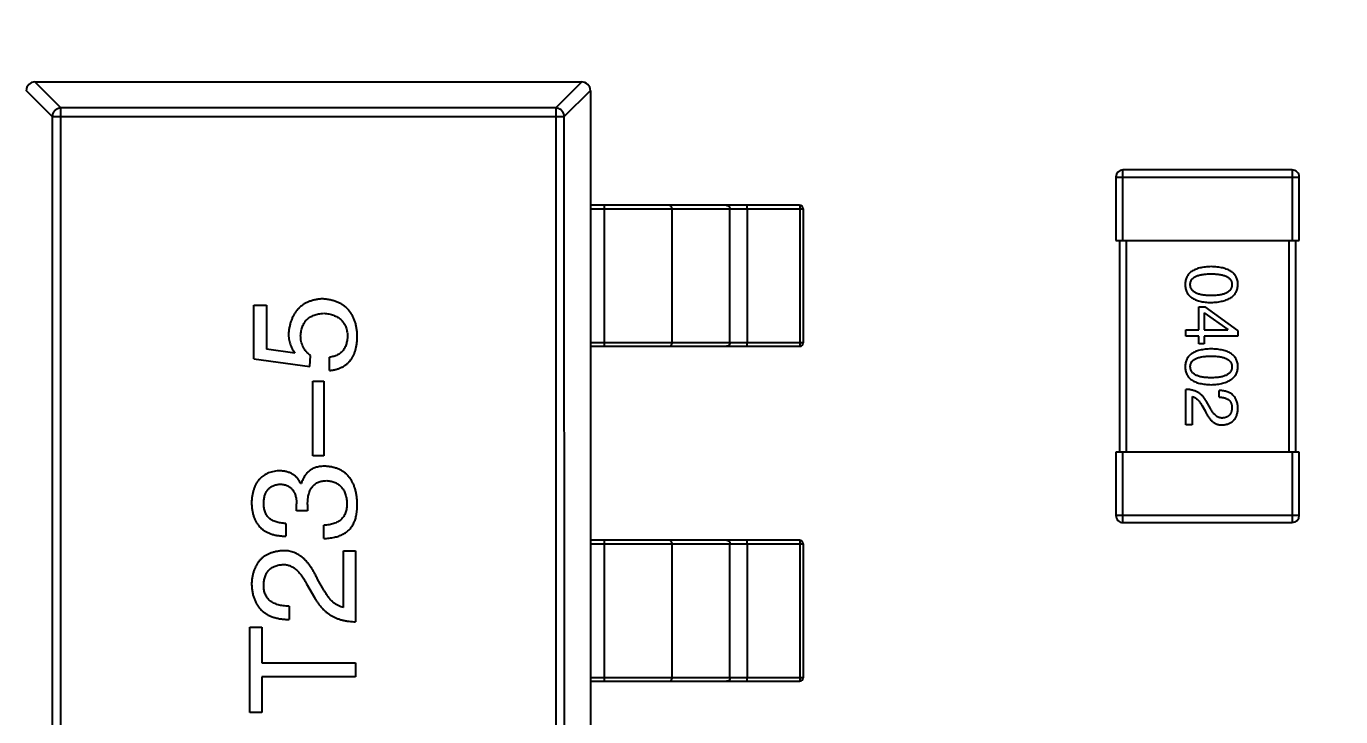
# Model space of a CAD drawing. Header units: millimetres. Extents: x 0 to 297, y 0 to 210.
# Drawn here: x 231.01 to 234.738, y 108.171 to 110.129 of the extents above; entities that cross this region are included whole.
import ezdxf

# ---------------------------------------------------------------- set-up
doc = ezdxf.new("R2010")
doc.units = ezdxf.units.MM
doc.header["$PDMODE"] = 3
doc.header["$PDSIZE"] = 8
doc.linetypes.add('solid', pattern=[0])
doc.layers.get('0').update_dxf_attribs({"linetype": 'CONTINUOUS'})
doc.layers.get('Defpoints').update_dxf_attribs({"linetype": 'CONTINUOUS'})
doc.layers.add('100', color=1, linetype='solid')
doc.styles.get("Standard").update_dxf_attribs({"font": 'txt', "width": 0.8})
doc.dimstyles.new('X0_5', dxfattribs={"dimscale": 0.5, "dimtxt": 2, "dimasz": 2, "dimexe": 1, "dimexo": 1, "dimgap": 0.5, "dimtad": 1, "dimtoh": 1, "dimzin": 0, "dimdsep": 46, "dimtxsty": 'STANDARD', "dimcen": 0, "dimclrd": 256, "dimclrt": 256, "dimadec": 0, "dimazin": 0, "dimtp": 0.1, "dimtm": 0.1, "dimtfac": 1, "dimtofl": 0, "dimtmove": 0, "dimatfit": 3, "dimfxl": 1, "dimtolj": 1, "dimtzin": 0, "dimarcsym": 0})

# ---------------------------------------------------------------- blocks, each defined once
blk = doc.blocks.new('*D11')
at = {"layer": '100', "color": 0, "lineweight": -2}
for p, q in [((231.8555, 141.871), (241.8371, 141.871)), ((231.8637, 81.871), (241.8371, 81.871))]:
    blk.add_line(p, q, dxfattribs=at)
at = {"layer": '100', "lineweight": -2}
blk.add_line((241.3371, 140.371), (241.3371, 83.371), dxfattribs=at)
at = {"layer": '100'}
for points in [[(241.5871, 140.371), (241.0871, 140.371), (241.3371, 141.871)], [(241.0871, 83.371), (241.5871, 83.371), (241.3371, 81.871)]]:
    blk.add_solid(points, dxfattribs=at)
at = {"layer": 'Defpoints', "color": 0}
for p in [(231.3555, 141.871), (231.3637, 81.871), (241.3371, 81.871)]:
    blk.add_point(p, dxfattribs=at)
at = {"layer": '100', "insert": (240.3371, 111.871), "char_height": 1.5, "attachment_point": 5, "rotation": 90}
blk.add_mtext('\\A1;60.00', dxfattribs=at)

msp = doc.modelspace()

# ---------------------------------------------------------------- linework, layer by layer
at = {"color": 7, "linetype": 'Continuous'}
for p, q in [((231.1084, 109.8971), (231.0346, 109.9709)), ((231.0351, 109.9709), (232.5851, 109.9711)), ((232.5855, 109.9711), (232.5117, 109.8972)), ((231.0101, 109.9463), (231.0839, 109.8725)), ((232.5362, 109.8727), (232.6101, 109.9465)), ((232.6101, 109.9461), (232.6104, 106.9961)), ((232.5117, 109.8972), (231.1084, 109.8971)), ((231.1088, 107.0447), (231.1084, 109.8971)), ((232.5117, 109.8972), (232.5121, 107.0449)), ((231.0839, 109.8725), (232.5362, 109.8727)), ((231.0839, 109.8725), (231.0842, 107.0692)), ((232.5366, 107.0694), (232.5362, 109.8727)), ((234.1002, 109.7012), (234.6202, 109.7013)), ((234.1002, 109.7012), (234.1003, 109.5212)), ((234.6002, 109.7213), (234.1202, 109.7212)), ((234.1203, 109.5212), (234.1202, 109.7212)), ((234.6002, 109.7213), (234.6003, 109.5213)), ((234.6203, 109.5213), (234.6202, 109.7013)), ((233.2035, 109.6212), (232.6101, 109.6211)), ((232.6101, 109.6111), (233.2135, 109.6112)), ((232.6491, 109.6211), (232.6491, 109.2211)), ((232.8418, 109.2311), (232.8417, 109.6111)), ((233.0058, 109.2311), (233.0058, 109.6111)), ((233.0546, 109.6111), (233.0546, 109.2311)), ((233.204, 109.6112), (233.2041, 109.2312)), ((233.2135, 109.6112), (233.2136, 109.2312)), ((234.1003, 109.5212), (234.6203, 109.5213)), ((234.1103, 109.5212), (234.1103, 108.9212)), ((234.1303, 108.9212), (234.1303, 109.5212)), ((234.5903, 109.5213), (234.5903, 108.9213)), ((234.6103, 108.9213), (234.6103, 109.5213)), ((231.6557, 109.3377), (231.6918, 109.3377)), ((231.6557, 109.1852), (231.6557, 109.3377)), ((231.6918, 109.3377), (231.6918, 109.2131)), ((234.3351, 109.3329), (234.3531, 109.3329)), ((234.3351, 109.2682), (234.3351, 109.3329)), ((234.4466, 109.2657), (234.3531, 109.3329)), ((234.3507, 109.3157), (234.4179, 109.269)), ((234.3507, 109.3157), (234.3507, 109.2682)), ((234.299, 109.2682), (234.3351, 109.2682)), ((234.299, 109.2501), (234.299, 109.2682)), ((234.3507, 109.2682), (234.4179, 109.2682)), ((234.4179, 109.2682), (234.4179, 109.269)), ((234.4466, 109.2657), (234.4466, 109.2502)), ((233.2136, 109.2312), (232.6101, 109.2311)), ((232.6101, 109.2211), (233.2036, 109.2212)), ((234.3351, 109.2501), (234.299, 109.2501)), ((234.3351, 109.228), (234.3351, 109.2501)), ((234.3507, 109.228), (234.3351, 109.228)), ((234.4466, 109.2502), (234.3507, 109.2501)), ((234.3507, 109.2501), (234.3507, 109.228)), ((231.6557, 109.1852), (231.8148, 109.1639)), ((231.7721, 109.2016), (231.6918, 109.2131)), ((231.8148, 109.1639), (231.8164, 109.1951)), ((231.8705, 109.1525), (231.8705, 109.1902)), ((231.823, 109.1224), (231.8541, 109.1224)), ((231.823, 108.9109), (231.823, 109.1224)), ((231.8541, 109.1224), (231.8541, 108.9109)), ((234.2991, 108.9981), (234.299, 109.099)), ((234.3163, 109.0785), (234.3163, 108.9981)), ((234.3933, 109.0768), (234.3933, 109.0957)), ((234.3441, 109.0539), (234.3531, 109.0383)), ((234.3687, 109.0449), (234.3572, 109.0645)), ((234.3163, 108.9981), (234.2991, 108.9981)), ((234.6203, 108.9213), (234.1003, 108.9212)), ((234.1003, 108.9212), (234.1004, 108.7412)), ((234.1204, 108.7212), (234.1203, 108.9212)), ((234.6003, 108.9213), (234.6004, 108.7213)), ((234.6204, 108.7413), (234.6203, 108.9213)), ((231.8541, 108.9109), (231.823, 108.9109)), ((231.7886, 108.8319), (231.7902, 108.8319)), ((231.7771, 108.7548), (231.7771, 108.7745)), ((231.8083, 108.7729), (231.8083, 108.7548)), ((231.8083, 108.7548), (231.7771, 108.7548)), ((234.6204, 108.7413), (234.1004, 108.7412)), ((231.746, 108.7188), (231.746, 108.6827)), ((231.8542, 108.6761), (231.8542, 108.7139)), ((234.1204, 108.7212), (234.6004, 108.7213)), ((233.2036, 108.6712), (232.6102, 108.6711)), ((232.6102, 108.6611), (233.2136, 108.6612)), ((232.6492, 108.6711), (232.6492, 108.2711)), ((232.8419, 108.2811), (232.8418, 108.6611)), ((233.0059, 108.2811), (233.0059, 108.6611)), ((233.0547, 108.6611), (233.0547, 108.2811)), ((233.2042, 108.6612), (233.2042, 108.2812)), ((233.2136, 108.6612), (233.2137, 108.2812)), ((231.9099, 108.6414), (231.9443, 108.6414)), ((231.9099, 108.4807), (231.9099, 108.6414)), ((231.9443, 108.6414), (231.9444, 108.4397)), ((231.805, 108.5479), (231.828, 108.5086)), ((231.8542, 108.5299), (231.8361, 108.561)), ((231.7558, 108.484), (231.7558, 108.4463)), ((231.6444, 108.4248), (231.6788, 108.4248)), ((231.6444, 108.1822), (231.6444, 108.4248)), ((231.6788, 108.4248), (231.6788, 108.3232)), ((231.6788, 108.3232), (231.9444, 108.3232)), ((231.9444, 108.3232), (231.9444, 108.2839)), ((231.9444, 108.2839), (231.6788, 108.2838)), ((231.6788, 108.2838), (231.6788, 108.1822)), ((233.2137, 108.2812), (232.6103, 108.2811)), ((232.6103, 108.2711), (233.2037, 108.2712)), ((231.6788, 108.1822), (231.6444, 108.1822))]:
    msp.add_line(p, q, dxfattribs=at)
for centre, radius, start, end in [((231.0351, 109.9459), 0.025, 90.0074, 180.0074), ((232.5851, 109.9461), 0.025, 0.0074, 90.0074), ((234.1202, 109.7012), 0.02, 90.0074, 180.0074), ((234.6002, 109.7013), 0.02, 0.0074, 90.0074), ((233.2035, 109.6112), 0.01, 0.0074, 90.0074), ((233.2036, 109.2312), 0.01, 270.0074, 0.0074), ((234.1204, 108.7412), 0.02, 180.0074, 270.0074), ((234.6004, 108.7413), 0.02, 270.0074, 0.0074), ((233.2036, 108.6612), 0.01, 0.0074, 90.0074), ((233.2037, 108.2812), 0.01, 270.0074, 0.0074)]:
    msp.add_arc(centre, radius, start, end, dxfattribs=at)
for points, knots in [([(231.1084, 109.8971), (231.1053, 109.897), (231.099, 109.8955), (231.091, 109.89), (231.0855, 109.882), (231.084, 109.8757), (231.0839, 109.8725)], [0, 0, 0, 0, 0.248875, 0.5, 0.751125, 1, 1, 1, 1]), ([(232.5362, 109.8727), (232.5361, 109.8759), (232.5347, 109.8822), (232.5292, 109.8902), (232.5212, 109.8957), (232.5148, 109.8971), (232.5117, 109.8972)], [0, 0, 0, 0, 0.248875, 0.5, 0.751125, 1, 1, 1, 1]), ([(232.8417, 109.6111), (232.8417, 109.6124), (232.8412, 109.615), (232.8392, 109.6183), (232.836, 109.6206), (232.8335, 109.6211), (232.8323, 109.6211)], [0, 0, 0, 0, 0.257168, 0.51015, 0.757191, 1, 1, 1, 1]), ([(232.9964, 109.6211), (232.9976, 109.6211), (233.0001, 109.6206), (233.0032, 109.6184), (233.0053, 109.615), (233.0058, 109.6124), (233.0058, 109.6111)], [0, 0, 0, 0, 0.242809, 0.48985, 0.742832, 1, 1, 1, 1]), ([(233.0546, 109.6111), (233.0546, 109.6118), (233.0546, 109.6131), (233.0545, 109.6149), (233.0545, 109.6166), (233.0544, 109.6181), (233.0544, 109.6192), (233.0543, 109.6199), (233.0543, 109.6204), (233.0542, 109.6207), (233.0542, 109.6209), (233.0541, 109.6211), (233.0541, 109.6211), (233.054, 109.6211)], [0, 0, 0, 0, 0.193982, 0.380895, 0.552978, 0.703873, 0.827913, 0.878295, 0.920312, 0.953571, 0.977793, 0.992993, 1, 1, 1, 1]), ([(233.2035, 109.6212), (233.2035, 109.6212), (233.2036, 109.6211), (233.2036, 109.6209), (233.2037, 109.6207), (233.2037, 109.6204), (233.2038, 109.6199), (233.2038, 109.6192), (233.2039, 109.6181), (233.204, 109.6166), (233.204, 109.6149), (233.204, 109.6131), (233.204, 109.6118), (233.204, 109.6112)], [0, 0, 0, 0, 0.007007, 0.022207, 0.046429, 0.079688, 0.121705, 0.172087, 0.296127, 0.447022, 0.619105, 0.806018, 1, 1, 1, 1]), ([(234.3703, 109.4471), (234.3674, 109.4469), (234.3616, 109.4468), (234.3534, 109.446), (234.3456, 109.4449), (234.3385, 109.4434), (234.3319, 109.4415), (234.3258, 109.4393), (234.3203, 109.4367), (234.3154, 109.4336), (234.311, 109.4303), (234.3072, 109.4265), (234.304, 109.4224), (234.3013, 109.4179), (234.2993, 109.413), (234.2977, 109.4077), (234.2968, 109.4021), (234.2966, 109.3982), (234.2965, 109.3962)], [0, 0, 0, 0, 0.087693, 0.170223, 0.247496, 0.319826, 0.387768, 0.451403, 0.511459, 0.568358, 0.622671, 0.675251, 0.726739, 0.778422, 0.830759, 0.884394, 0.940865, 1, 1, 1, 1]), ([(234.4465, 109.3962), (234.4465, 109.3982), (234.4463, 109.4021), (234.4453, 109.4077), (234.4437, 109.413), (234.4416, 109.4179), (234.4388, 109.4224), (234.4355, 109.4266), (234.4316, 109.4303), (234.427, 109.4337), (234.422, 109.4367), (234.4163, 109.4393), (234.41, 109.4415), (234.4032, 109.4434), (234.3958, 109.4449), (234.3878, 109.446), (234.3793, 109.4468), (234.3734, 109.4469), (234.3703, 109.4471)], [0, 0, 0, 0, 0.057911, 0.113262, 0.165956, 0.217443, 0.268511, 0.319665, 0.372, 0.426129, 0.483365, 0.543779, 0.607756, 0.676562, 0.749704, 0.827713, 0.911177, 1, 1, 1, 1]), ([(234.3113, 109.3962), (234.3113, 109.3975), (234.3114, 109.3998), (234.3121, 109.4033), (234.3133, 109.4066), (234.3149, 109.4095), (234.317, 109.4123), (234.3196, 109.4148), (234.3226, 109.4171), (234.3261, 109.4191), (234.33, 109.4209), (234.3344, 109.4224), (234.3393, 109.4236), (234.3446, 109.4248), (234.3504, 109.4256), (234.3566, 109.4261), (234.3633, 109.4265), (234.3679, 109.4265), (234.3703, 109.4266)], [0, 0, 0, 0, 0.049766, 0.097012, 0.143225, 0.188786, 0.235079, 0.282962, 0.333687, 0.387747, 0.445963, 0.508657, 0.576545, 0.649868, 0.72822, 0.812712, 0.903543, 1, 1, 1, 1]), ([(234.3703, 109.4266), (234.3727, 109.4265), (234.3773, 109.4265), (234.384, 109.4261), (234.3902, 109.4256), (234.396, 109.4248), (234.4013, 109.4236), (234.4062, 109.4224), (234.4106, 109.4209), (234.4145, 109.4191), (234.418, 109.4171), (234.421, 109.4148), (234.4236, 109.4123), (234.4257, 109.4096), (234.4274, 109.4066), (234.4285, 109.4033), (234.4292, 109.3999), (234.4293, 109.3975), (234.4293, 109.3962)], [0, 0, 0, 0, 0.096452, 0.187278, 0.271765, 0.350519, 0.423437, 0.491321, 0.554011, 0.612224, 0.666281, 0.717003, 0.764884, 0.811423, 0.856783, 0.902993, 0.950236, 1, 1, 1, 1]), ([(234.2965, 109.3962), (234.2966, 109.3942), (234.2968, 109.3904), (234.2977, 109.3847), (234.2993, 109.3795), (234.3013, 109.3746), (234.304, 109.3701), (234.3072, 109.3659), (234.311, 109.3622), (234.3154, 109.3588), (234.3203, 109.3558), (234.3258, 109.3532), (234.3319, 109.351), (234.3385, 109.3491), (234.3456, 109.3476), (234.3534, 109.3465), (234.3617, 109.3457), (234.3674, 109.3455), (234.3703, 109.3454)], [0, 0, 0, 0, 0.059134, 0.115603, 0.169236, 0.221572, 0.273254, 0.32474, 0.377319, 0.431815, 0.488555, 0.548609, 0.612242, 0.680182, 0.75251, 0.829782, 0.91231, 1, 1, 1, 1]), ([(234.3703, 109.3651), (234.368, 109.3651), (234.3634, 109.3651), (234.3568, 109.3655), (234.3506, 109.3661), (234.3449, 109.367), (234.3397, 109.368), (234.3348, 109.3694), (234.3304, 109.3709), (234.3265, 109.3728), (234.323, 109.3748), (234.32, 109.3772), (234.3174, 109.3797), (234.3152, 109.3825), (234.3135, 109.3856), (234.3123, 109.3889), (234.3115, 109.3925), (234.3114, 109.395), (234.3113, 109.3962)], [0, 0, 0, 0, 0.094834, 0.184067, 0.267029, 0.344713, 0.417334, 0.484367, 0.546941, 0.604717, 0.65953, 0.710539, 0.759381, 0.806382, 0.853027, 0.900623, 0.949121, 1, 1, 1, 1]), ([(234.3703, 109.3454), (234.3733, 109.3455), (234.3792, 109.3458), (234.3877, 109.3467), (234.3956, 109.3479), (234.4029, 109.3494), (234.4097, 109.3513), (234.4159, 109.3536), (234.4216, 109.3562), (234.4266, 109.3592), (234.4312, 109.3626), (234.4351, 109.3663), (234.4385, 109.3704), (234.4413, 109.3749), (234.4435, 109.3797), (234.4451, 109.3849), (234.4462, 109.3905), (234.4464, 109.3943), (234.4465, 109.3962)], [0, 0, 0, 0, 0.088475, 0.171606, 0.249595, 0.322626, 0.391327, 0.455765, 0.516374, 0.573675, 0.628522, 0.681161, 0.732559, 0.783563, 0.83504, 0.887639, 0.942585, 1, 1, 1, 1]), ([(234.4293, 109.3962), (234.4293, 109.395), (234.4292, 109.3925), (234.4285, 109.389), (234.4274, 109.3856), (234.4257, 109.3825), (234.4236, 109.3797), (234.4211, 109.3772), (234.418, 109.3749), (234.4145, 109.3727), (234.4106, 109.3709), (234.4062, 109.3694), (234.4013, 109.368), (234.396, 109.367), (234.3902, 109.3661), (234.384, 109.3655), (234.3773, 109.3652), (234.3727, 109.3651), (234.3703, 109.3651)], [0, 0, 0, 0, 0.050604, 0.098688, 0.145699, 0.191791, 0.238625, 0.286717, 0.337546, 0.391814, 0.449755, 0.512106, 0.579685, 0.652048, 0.730262, 0.814146, 0.904281, 1, 1, 1, 1]), ([(231.8492, 109.3557), (231.8456, 109.3554), (231.8387, 109.3548), (231.8288, 109.3529), (231.8194, 109.3504), (231.8107, 109.3473), (231.8025, 109.3434), (231.795, 109.339), (231.7881, 109.3338), (231.7818, 109.328), (231.7762, 109.3214), (231.7711, 109.3143), (231.7667, 109.3064), (231.7629, 109.2979), (231.7597, 109.2887), (231.7572, 109.2789), (231.7552, 109.2684), (231.7545, 109.2611), (231.7541, 109.2574)], [0, 0, 0, 0, 0.070056, 0.136784, 0.200181, 0.261459, 0.320361, 0.377607, 0.434201, 0.490556, 0.547297, 0.604711, 0.66384, 0.725285, 0.788826, 0.855809, 0.925831, 1, 1, 1, 1]), ([(231.9492, 109.2476), (231.949, 109.2517), (231.9487, 109.2597), (231.9474, 109.2713), (231.9454, 109.2822), (231.9425, 109.2923), (231.9389, 109.3017), (231.9345, 109.3104), (231.9293, 109.3183), (231.9235, 109.3256), (231.9168, 109.332), (231.9094, 109.3376), (231.9012, 109.3426), (231.8922, 109.3467), (231.8825, 109.3501), (231.8721, 109.3529), (231.8609, 109.3547), (231.8531, 109.3554), (231.8492, 109.3557)], [0, 0, 0, 0, 0.074337, 0.144658, 0.211298, 0.274399, 0.334717, 0.392948, 0.449757, 0.505394, 0.56075, 0.616858, 0.674126, 0.733366, 0.795021, 0.859694, 0.927941, 1, 1, 1, 1]), ([(231.7885, 109.2508), (231.7887, 109.2533), (231.7891, 109.2581), (231.7902, 109.265), (231.7917, 109.2715), (231.7938, 109.2775), (231.7962, 109.2831), (231.7992, 109.2883), (231.8026, 109.293), (231.8065, 109.2972), (231.8108, 109.301), (231.8156, 109.3044), (231.821, 109.3072), (231.8267, 109.3096), (231.8329, 109.3117), (231.8395, 109.3131), (231.8467, 109.3143), (231.8516, 109.3146), (231.8541, 109.3148)], [0, 0, 0, 0, 0.071832, 0.140066, 0.204455, 0.266341, 0.32589, 0.383089, 0.439379, 0.495454, 0.551183, 0.608094, 0.666555, 0.726952, 0.789772, 0.856464, 0.926451, 1, 1, 1, 1]), ([(231.8541, 109.3148), (231.8566, 109.3145), (231.8615, 109.3141), (231.8687, 109.3129), (231.8754, 109.3112), (231.8816, 109.3092), (231.8874, 109.3069), (231.8928, 109.3041), (231.8976, 109.3008), (231.9021, 109.2973), (231.9061, 109.2932), (231.9096, 109.2888), (231.9127, 109.284), (231.9153, 109.2788), (231.9175, 109.2732), (231.9193, 109.2672), (231.9206, 109.2608), (231.9211, 109.2564), (231.9213, 109.2541)], [0, 0, 0, 0, 0.076076, 0.147929, 0.216494, 0.28139, 0.343555, 0.403665, 0.461756, 0.518574, 0.57465, 0.630617, 0.687539, 0.745203, 0.805007, 0.867454, 0.932274, 1, 1, 1, 1]), ([(231.7541, 109.2574), (231.7542, 109.2548), (231.7543, 109.2497), (231.7552, 109.2422), (231.7565, 109.2349), (231.7585, 109.2278), (231.7611, 109.221), (231.7642, 109.2143), (231.7678, 109.2078), (231.7707, 109.2037), (231.7721, 109.2016)], [0, 0, 0, 0, 0.129488, 0.255609, 0.38009, 0.502685, 0.625504, 0.749031, 0.873124, 1, 1, 1, 1]), ([(231.9213, 109.2541), (231.9213, 109.2518), (231.9212, 109.2473), (231.9206, 109.2407), (231.9197, 109.2345), (231.9183, 109.2287), (231.9164, 109.2233), (231.9142, 109.2182), (231.9117, 109.2136), (231.9087, 109.2094), (231.9053, 109.2056), (231.9015, 109.2022), (231.8973, 109.1991), (231.8927, 109.1965), (231.8877, 109.1943), (231.8823, 109.1925), (231.8765, 109.1911), (231.8725, 109.1905), (231.8705, 109.1902)], [0, 0, 0, 0, 0.076648, 0.148913, 0.217705, 0.28283, 0.345406, 0.405074, 0.462929, 0.519315, 0.57498, 0.630645, 0.68742, 0.745021, 0.804689, 0.866635, 0.93176, 1, 1, 1, 1]), ([(231.8164, 109.1951), (231.8142, 109.1969), (231.8098, 109.2004), (231.8041, 109.2064), (231.7993, 109.2128), (231.7954, 109.2196), (231.7923, 109.2268), (231.7901, 109.2345), (231.7887, 109.2425), (231.7886, 109.248), (231.7885, 109.2508)], [0, 0, 0, 0, 0.132471, 0.259199, 0.382453, 0.502638, 0.622849, 0.744865, 0.870389, 1, 1, 1, 1]), ([(231.8705, 109.1525), (231.8736, 109.1529), (231.8797, 109.1536), (231.8885, 109.1556), (231.8967, 109.1581), (231.9043, 109.1614), (231.9113, 109.1651), (231.9177, 109.1696), (231.9236, 109.1746), (231.9288, 109.1803), (231.9335, 109.1865), (231.9375, 109.1935), (231.941, 109.201), (231.9438, 109.2091), (231.946, 109.2179), (231.9477, 109.2272), (231.9488, 109.2372), (231.9491, 109.244), (231.9492, 109.2476)], [0, 0, 0, 0, 0.068545, 0.133544, 0.19542, 0.255245, 0.312812, 0.36916, 0.424791, 0.480307, 0.536971, 0.594633, 0.654367, 0.716937, 0.782022, 0.850991, 0.92325, 1, 1, 1, 1]), ([(232.8324, 109.2211), (232.8336, 109.2211), (232.8361, 109.2216), (232.8392, 109.2239), (232.8413, 109.2272), (232.8418, 109.2298), (232.8418, 109.2311)], [0, 0, 0, 0, 0.242809, 0.48985, 0.742832, 1, 1, 1, 1]), ([(233.0058, 109.2311), (233.0058, 109.2298), (233.0053, 109.2272), (233.0033, 109.2239), (233.0001, 109.2217), (232.9976, 109.2211), (232.9964, 109.2211)], [0, 0, 0, 0, 0.257168, 0.51015, 0.757191, 1, 1, 1, 1]), ([(233.0541, 109.2211), (233.0541, 109.2211), (233.0542, 109.2212), (233.0542, 109.2214), (233.0543, 109.2216), (233.0543, 109.2219), (233.0544, 109.2223), (233.0544, 109.2231), (233.0545, 109.2242), (233.0545, 109.2257), (233.0546, 109.2274), (233.0546, 109.2292), (233.0546, 109.2305), (233.0546, 109.2311)], [0, 0, 0, 0, 0.007007, 0.022207, 0.046429, 0.079688, 0.121705, 0.172087, 0.296127, 0.447022, 0.619105, 0.806018, 1, 1, 1, 1]), ([(233.2041, 109.2312), (233.2041, 109.2305), (233.2041, 109.2292), (233.2041, 109.2274), (233.204, 109.2257), (233.2039, 109.2242), (233.2039, 109.2231), (233.2038, 109.2224), (233.2038, 109.2219), (233.2037, 109.2216), (233.2037, 109.2214), (233.2036, 109.2212), (233.2036, 109.2212), (233.2036, 109.2212)], [0, 0, 0, 0, 0.193982, 0.380895, 0.552978, 0.703873, 0.827913, 0.878295, 0.920312, 0.953571, 0.977793, 0.992993, 1, 1, 1, 1]), ([(234.3703, 109.2139), (234.3674, 109.2138), (234.3617, 109.2136), (234.3534, 109.2128), (234.3457, 109.2117), (234.3385, 109.2102), (234.3319, 109.2084), (234.3258, 109.2061), (234.3203, 109.2035), (234.3154, 109.2005), (234.311, 109.1971), (234.3073, 109.1934), (234.304, 109.1892), (234.3014, 109.1847), (234.2993, 109.1798), (234.2978, 109.1746), (234.2968, 109.1689), (234.2967, 109.1651), (234.2966, 109.1631)], [0, 0, 0, 0, 0.087693, 0.170223, 0.247496, 0.319826, 0.387768, 0.451403, 0.511459, 0.568358, 0.622671, 0.675251, 0.726739, 0.778422, 0.830759, 0.884394, 0.940865, 1, 1, 1, 1]), ([(234.3113, 109.1631), (234.3114, 109.1643), (234.3115, 109.1667), (234.3121, 109.1702), (234.3133, 109.1734), (234.315, 109.1764), (234.3171, 109.1792), (234.3196, 109.1817), (234.3226, 109.1839), (234.3261, 109.1859), (234.3301, 109.1877), (234.3345, 109.1893), (234.3393, 109.1905), (234.3446, 109.1916), (234.3504, 109.1924), (234.3566, 109.193), (234.3633, 109.1933), (234.368, 109.1934), (234.3703, 109.1934)], [0, 0, 0, 0, 0.049766, 0.097012, 0.143225, 0.188786, 0.235079, 0.282962, 0.333687, 0.387747, 0.445963, 0.508657, 0.576545, 0.649868, 0.72822, 0.812712, 0.903543, 1, 1, 1, 1]), ([(234.4466, 109.1631), (234.4465, 109.1651), (234.4463, 109.169), (234.4453, 109.1746), (234.4437, 109.1798), (234.4416, 109.1847), (234.4389, 109.1893), (234.4355, 109.1934), (234.4316, 109.1972), (234.4271, 109.2005), (234.422, 109.2035), (234.4163, 109.2061), (234.4101, 109.2084), (234.4032, 109.2102), (234.3958, 109.2117), (234.3879, 109.2128), (234.3793, 109.2136), (234.3734, 109.2138), (234.3703, 109.2139)], [0, 0, 0, 0, 0.057911, 0.113262, 0.165956, 0.217443, 0.268511, 0.319665, 0.372, 0.426129, 0.483365, 0.543779, 0.607756, 0.676562, 0.749704, 0.827713, 0.911177, 1, 1, 1, 1]), ([(234.3703, 109.1934), (234.3727, 109.1934), (234.3773, 109.1933), (234.384, 109.193), (234.3903, 109.1924), (234.396, 109.1916), (234.4013, 109.1905), (234.4062, 109.1893), (234.4106, 109.1877), (234.4145, 109.1859), (234.418, 109.1839), (234.4211, 109.1817), (234.4236, 109.1792), (234.4257, 109.1764), (234.4274, 109.1734), (234.4285, 109.1702), (234.4292, 109.1667), (234.4293, 109.1643), (234.4294, 109.1631)], [0, 0, 0, 0, 0.096452, 0.187278, 0.271765, 0.350519, 0.423437, 0.491321, 0.554011, 0.612224, 0.666281, 0.717003, 0.764884, 0.811423, 0.856783, 0.902993, 0.950236, 1, 1, 1, 1]), ([(234.2966, 109.1631), (234.2967, 109.1611), (234.2968, 109.1572), (234.2978, 109.1516), (234.2993, 109.1463), (234.3014, 109.1414), (234.304, 109.1369), (234.3073, 109.1328), (234.3111, 109.129), (234.3154, 109.1256), (234.3204, 109.1226), (234.3259, 109.12), (234.3319, 109.1178), (234.3385, 109.1159), (234.3457, 109.1144), (234.3534, 109.1133), (234.3617, 109.1126), (234.3674, 109.1124), (234.3703, 109.1123)], [0, 0, 0, 0, 0.059134, 0.115603, 0.169236, 0.221572, 0.273254, 0.32474, 0.377319, 0.431815, 0.488555, 0.548609, 0.612242, 0.680182, 0.75251, 0.829782, 0.91231, 1, 1, 1, 1]), ([(234.3703, 109.1319), (234.368, 109.132), (234.3634, 109.132), (234.3568, 109.1324), (234.3507, 109.133), (234.345, 109.1338), (234.3397, 109.1349), (234.3349, 109.1362), (234.3305, 109.1378), (234.3265, 109.1396), (234.3231, 109.1417), (234.32, 109.144), (234.3174, 109.1466), (234.3153, 109.1494), (234.3136, 109.1525), (234.3123, 109.1558), (234.3116, 109.1594), (234.3114, 109.1618), (234.3113, 109.1631)], [0, 0, 0, 0, 0.094834, 0.184067, 0.267029, 0.344713, 0.417334, 0.484367, 0.546941, 0.604717, 0.65953, 0.710539, 0.759381, 0.806382, 0.853027, 0.900623, 0.949121, 1, 1, 1, 1]), ([(234.4294, 109.1631), (234.4293, 109.1618), (234.4292, 109.1594), (234.4285, 109.1558), (234.4274, 109.1525), (234.4258, 109.1494), (234.4236, 109.1466), (234.4211, 109.144), (234.418, 109.1417), (234.4146, 109.1396), (234.4106, 109.1378), (234.4062, 109.1362), (234.4014, 109.1349), (234.396, 109.1338), (234.3903, 109.133), (234.384, 109.1324), (234.3773, 109.132), (234.3727, 109.132), (234.3703, 109.1319)], [0, 0, 0, 0, 0.050604, 0.098688, 0.145699, 0.191791, 0.238625, 0.286717, 0.337546, 0.391814, 0.449755, 0.512106, 0.579685, 0.652048, 0.730262, 0.814146, 0.904281, 1, 1, 1, 1]), ([(234.3703, 109.1123), (234.3734, 109.1124), (234.3792, 109.1127), (234.3877, 109.1135), (234.3956, 109.1147), (234.403, 109.1163), (234.4097, 109.1182), (234.416, 109.1204), (234.4216, 109.1231), (234.4267, 109.1261), (234.4312, 109.1294), (234.4352, 109.1332), (234.4385, 109.1373), (234.4413, 109.1417), (234.4435, 109.1466), (234.4451, 109.1518), (234.4462, 109.1573), (234.4465, 109.1611), (234.4466, 109.1631)], [0, 0, 0, 0, 0.088475, 0.171606, 0.249595, 0.322626, 0.391327, 0.455765, 0.516374, 0.573675, 0.628522, 0.681161, 0.732559, 0.783563, 0.83504, 0.887639, 0.942585, 1, 1, 1, 1]), ([(234.3572, 109.0645), (234.3565, 109.0659), (234.355, 109.0686), (234.3524, 109.0724), (234.3498, 109.076), (234.3469, 109.0793), (234.3439, 109.0824), (234.3406, 109.0851), (234.3373, 109.0877), (234.3337, 109.09), (234.33, 109.092), (234.3261, 109.0938), (234.322, 109.0953), (234.3177, 109.0966), (234.3133, 109.0976), (234.3087, 109.0983), (234.3039, 109.0988), (234.3007, 109.0989), (234.299, 109.099)], [0, 0, 0, 0, 0.065828, 0.130094, 0.192451, 0.254037, 0.313974, 0.373757, 0.433048, 0.492243, 0.551902, 0.611758, 0.672678, 0.734814, 0.798569, 0.863693, 0.930488, 1, 1, 1, 1]), ([(234.3163, 109.0785), (234.3176, 109.0782), (234.3202, 109.0777), (234.3239, 109.0761), (234.3276, 109.0739), (234.3311, 109.0711), (234.3346, 109.0677), (234.3379, 109.0637), (234.3412, 109.059), (234.3431, 109.0556), (234.3441, 109.0539)], [0, 0, 0, 0, 0.103034, 0.208166, 0.318255, 0.434664, 0.559728, 0.695394, 0.841708, 1, 1, 1, 1]), ([(234.4466, 109.0449), (234.4465, 109.0469), (234.4463, 109.0508), (234.4455, 109.0565), (234.4443, 109.0618), (234.4427, 109.0668), (234.4408, 109.0713), (234.4384, 109.0755), (234.4357, 109.0793), (234.4325, 109.0826), (234.4289, 109.0856), (234.425, 109.0883), (234.4207, 109.0905), (234.4159, 109.0923), (234.4108, 109.0938), (234.4053, 109.0948), (234.3994, 109.0955), (234.3954, 109.0956), (234.3933, 109.0957)], [0, 0, 0, 0, 0.07282, 0.141057, 0.2062, 0.267672, 0.326735, 0.383519, 0.439188, 0.494454, 0.549628, 0.605958, 0.66397, 0.72402, 0.787502, 0.854127, 0.925065, 1, 1, 1, 1]), ([(234.3933, 109.0768), (234.3948, 109.0768), (234.3976, 109.0767), (234.4017, 109.0762), (234.4055, 109.0756), (234.409, 109.0748), (234.4123, 109.0736), (234.4153, 109.0724), (234.418, 109.0709), (234.4204, 109.0691), (234.4225, 109.0672), (234.4244, 109.065), (234.4259, 109.0626), (234.4272, 109.0599), (234.4282, 109.0571), (234.4289, 109.054), (234.4293, 109.0508), (234.4293, 109.0485), (234.4294, 109.0473)], [0, 0, 0, 0, 0.082594, 0.15978, 0.232961, 0.301462, 0.365595, 0.426678, 0.484662, 0.540809, 0.595146, 0.648401, 0.702272, 0.757102, 0.813447, 0.872233, 0.934055, 1, 1, 1, 1]), ([(234.3531, 109.0383), (234.3539, 109.0366), (234.3555, 109.0333), (234.358, 109.0286), (234.3605, 109.0242), (234.3632, 109.0202), (234.366, 109.0164), (234.3688, 109.0131), (234.3718, 109.01), (234.3748, 109.0074), (234.3779, 109.005), (234.3811, 109.003), (234.3845, 109.0013), (234.3879, 109), (234.3914, 108.999), (234.3949, 108.9984), (234.3986, 108.998), (234.4011, 108.9981), (234.4023, 108.9981)], [0, 0, 0, 0, 0.082731, 0.161257, 0.236138, 0.307554, 0.375712, 0.440848, 0.502916, 0.562567, 0.619798, 0.675716, 0.73039, 0.78386, 0.837315, 0.890547, 0.944917, 1, 1, 1, 1]), ([(234.4031, 109.0178), (234.4023, 109.0178), (234.4007, 109.0177), (234.3983, 109.0178), (234.3959, 109.0182), (234.3936, 109.0188), (234.3913, 109.0197), (234.389, 109.0208), (234.3868, 109.0222), (234.3847, 109.0238), (234.3825, 109.0256), (234.3804, 109.0276), (234.3784, 109.0299), (234.3763, 109.0324), (234.3744, 109.0352), (234.3724, 109.0382), (234.3705, 109.0414), (234.3693, 109.0437), (234.3687, 109.0449)], [0, 0, 0, 0, 0.052237, 0.103888, 0.155485, 0.207395, 0.259864, 0.31356, 0.369176, 0.4266, 0.486836, 0.550048, 0.61567, 0.685271, 0.75824, 0.834614, 0.915635, 1, 1, 1, 1]), ([(234.4023, 108.9981), (234.404, 108.9983), (234.4073, 108.9986), (234.4121, 108.9993), (234.4166, 109.0005), (234.4208, 109.0019), (234.4246, 109.0037), (234.4282, 109.0058), (234.4314, 109.0082), (234.4344, 109.011), (234.437, 109.0141), (234.4393, 109.0176), (234.4413, 109.0213), (234.443, 109.0254), (234.4443, 109.0298), (234.4455, 109.0345), (234.4462, 109.0396), (234.4465, 109.0431), (234.4466, 109.0449)], [0, 0, 0, 0, 0.070688, 0.137741, 0.201612, 0.262778, 0.321223, 0.378455, 0.434411, 0.490146, 0.546362, 0.603392, 0.662208, 0.723401, 0.787372, 0.85442, 0.925153, 1, 1, 1, 1]), ([(234.4294, 109.0473), (234.4293, 109.0462), (234.4292, 109.044), (234.4289, 109.0408), (234.4282, 109.0379), (234.4275, 109.0351), (234.4265, 109.0325), (234.4254, 109.0301), (234.424, 109.028), (234.4225, 109.026), (234.4207, 109.0243), (234.4188, 109.0227), (234.4166, 109.0214), (234.4143, 109.0202), (234.4118, 109.0193), (234.4091, 109.0186), (234.4062, 109.0181), (234.4042, 109.0179), (234.4031, 109.0178)], [0, 0, 0, 0, 0.076112, 0.148436, 0.216883, 0.281466, 0.34298, 0.402356, 0.459881, 0.51546, 0.571111, 0.62658, 0.683162, 0.741007, 0.801404, 0.863825, 0.930544, 1, 1, 1, 1]), ([(231.8574, 108.8811), (231.8553, 108.881), (231.8511, 108.881), (231.845, 108.8803), (231.8391, 108.8795), (231.8336, 108.878), (231.8283, 108.8764), (231.8234, 108.8742), (231.8187, 108.8717), (231.8143, 108.8689), (231.8103, 108.8656), (231.8065, 108.8619), (231.8031, 108.8578), (231.7998, 108.8534), (231.797, 108.8485), (231.7943, 108.8434), (231.7921, 108.8378), (231.7909, 108.8339), (231.7902, 108.8319)], [0, 0, 0, 0, 0.071215, 0.138707, 0.20396, 0.266995, 0.327734, 0.387609, 0.445602, 0.503345, 0.561136, 0.618597, 0.677672, 0.738255, 0.799989, 0.863961, 0.930555, 1, 1, 1, 1]), ([(231.9492, 108.7745), (231.949, 108.7786), (231.9487, 108.7866), (231.9473, 108.7982), (231.9451, 108.8091), (231.9424, 108.8192), (231.9391, 108.8285), (231.9349, 108.8371), (231.9302, 108.845), (231.9248, 108.8521), (231.9187, 108.8584), (231.9119, 108.8639), (231.9044, 108.8687), (231.8963, 108.8727), (231.8875, 108.876), (231.8781, 108.8785), (231.868, 108.8803), (231.861, 108.8808), (231.8574, 108.8811)], [0, 0, 0, 0, 0.078078, 0.151942, 0.221594, 0.28726, 0.350176, 0.409768, 0.467648, 0.523784, 0.578904, 0.634014, 0.689819, 0.746826, 0.805875, 0.867063, 0.931764, 1, 1, 1, 1]), ([(231.7263, 108.8679), (231.7233, 108.8677), (231.7175, 108.8672), (231.709, 108.8656), (231.7011, 108.8634), (231.6938, 108.8606), (231.687, 108.8571), (231.6808, 108.8531), (231.6751, 108.8484), (231.67, 108.843), (231.6654, 108.837), (231.6615, 108.8303), (231.658, 108.8231), (231.6552, 108.8152), (231.6528, 108.8068), (231.6511, 108.7976), (231.6497, 108.7879), (231.6494, 108.7812), (231.6492, 108.7778)], [0, 0, 0, 0, 0.067521, 0.132139, 0.193339, 0.252064, 0.309083, 0.364848, 0.420021, 0.475612, 0.532002, 0.589602, 0.649896, 0.712634, 0.778603, 0.848416, 0.922155, 1, 1, 1, 1]), ([(231.7886, 108.8319), (231.7871, 108.8347), (231.7843, 108.8403), (231.7788, 108.8478), (231.7723, 108.854), (231.7649, 108.8592), (231.7565, 108.8631), (231.7472, 108.866), (231.737, 108.8677), (231.7299, 108.8678), (231.7263, 108.8679)], [0, 0, 0, 0, 0.125227, 0.244792, 0.361427, 0.478215, 0.59667, 0.722058, 0.856314, 1, 1, 1, 1]), ([(231.6837, 108.7761), (231.6838, 108.7782), (231.6839, 108.7822), (231.6847, 108.788), (231.6857, 108.7934), (231.687, 108.7985), (231.6887, 108.8032), (231.6908, 108.8076), (231.6931, 108.8115), (231.6959, 108.8151), (231.6989, 108.8183), (231.7023, 108.8211), (231.706, 108.8236), (231.7101, 108.8257), (231.7145, 108.8274), (231.7192, 108.8287), (231.7243, 108.8297), (231.7278, 108.8301), (231.7296, 108.8302)], [0, 0, 0, 0, 0.078051, 0.151197, 0.220412, 0.286742, 0.34933, 0.409464, 0.467368, 0.52298, 0.578639, 0.633998, 0.690142, 0.746855, 0.805868, 0.867776, 0.932345, 1, 1, 1, 1]), ([(231.7296, 108.8302), (231.7314, 108.8301), (231.735, 108.8299), (231.7403, 108.8291), (231.7452, 108.8279), (231.7497, 108.8263), (231.7539, 108.8242), (231.7578, 108.8217), (231.7613, 108.8188), (231.7645, 108.8155), (231.7673, 108.8118), (231.7697, 108.8077), (231.7719, 108.8032), (231.7736, 108.7982), (231.775, 108.7929), (231.7761, 108.7871), (231.7768, 108.7809), (231.777, 108.7767), (231.7771, 108.7745)], [0, 0, 0, 0, 0.067741, 0.131599, 0.192143, 0.249977, 0.306453, 0.361639, 0.416449, 0.471489, 0.527582, 0.584873, 0.644974, 0.70814, 0.77492, 0.845909, 0.920585, 1, 1, 1, 1]), ([(231.8083, 108.7729), (231.8083, 108.7756), (231.8083, 108.7808), (231.809, 108.7884), (231.81, 108.7956), (231.8116, 108.8021), (231.8134, 108.8082), (231.8157, 108.8138), (231.8185, 108.8188), (231.8217, 108.8233), (231.8253, 108.8273), (231.8293, 108.8307), (231.8338, 108.8336), (231.8387, 108.836), (231.844, 108.8378), (231.8497, 108.8392), (231.8559, 108.84), (231.8602, 108.84), (231.8623, 108.8401)], [0, 0, 0, 0, 0.082495, 0.159728, 0.232496, 0.300725, 0.365163, 0.425859, 0.483728, 0.538892, 0.592921, 0.646195, 0.699968, 0.754746, 0.811387, 0.870806, 0.933482, 1, 1, 1, 1]), ([(231.8623, 108.8401), (231.8645, 108.8399), (231.8688, 108.8396), (231.875, 108.8385), (231.8808, 108.837), (231.8862, 108.835), (231.8912, 108.8325), (231.8958, 108.8297), (231.9, 108.8263), (231.9039, 108.8225), (231.9073, 108.8183), (231.9102, 108.8135), (231.9129, 108.8084), (231.915, 108.8028), (231.9168, 108.7968), (231.9182, 108.7903), (231.9192, 108.7834), (231.9196, 108.7786), (231.9197, 108.7762)], [0, 0, 0, 0, 0.068514, 0.133941, 0.195994, 0.255362, 0.312994, 0.369441, 0.424687, 0.480522, 0.537148, 0.594801, 0.654411, 0.716817, 0.781981, 0.850498, 0.923306, 1, 1, 1, 1]), ([(231.6492, 108.7778), (231.6494, 108.774), (231.6496, 108.7667), (231.651, 108.756), (231.6529, 108.7461), (231.6557, 108.7369), (231.6592, 108.7283), (231.6634, 108.7206), (231.6684, 108.7135), (231.6741, 108.7072), (231.6806, 108.7015), (231.6878, 108.6966), (231.6957, 108.6925), (231.7044, 108.689), (231.7137, 108.6863), (231.7238, 108.6844), (231.7347, 108.6831), (231.7421, 108.6828), (231.746, 108.6827)], [0, 0, 0, 0, 0.073232, 0.142595, 0.207997, 0.270074, 0.329156, 0.386529, 0.441846, 0.496976, 0.551877, 0.607941, 0.665637, 0.725446, 0.788542, 0.855101, 0.925196, 1, 1, 1, 1]), ([(231.746, 108.7188), (231.7434, 108.7189), (231.7386, 108.7191), (231.7315, 108.72), (231.7249, 108.7211), (231.7188, 108.7228), (231.7132, 108.7249), (231.708, 108.7275), (231.7033, 108.7304), (231.6992, 108.7338), (231.6955, 108.7376), (231.6923, 108.7419), (231.6896, 108.7466), (231.6874, 108.7517), (231.6857, 108.7572), (231.6845, 108.7631), (231.6838, 108.7695), (231.6837, 108.7739), (231.6837, 108.7761)], [0, 0, 0, 0, 0.078134, 0.15164, 0.221358, 0.286689, 0.348614, 0.407697, 0.464247, 0.520153, 0.574432, 0.629291, 0.684538, 0.742032, 0.801329, 0.863637, 0.930123, 1, 1, 1, 1]), ([(231.9197, 108.7762), (231.9197, 108.7737), (231.9196, 108.7689), (231.9188, 108.762), (231.9175, 108.7556), (231.9157, 108.7496), (231.9135, 108.744), (231.9106, 108.7389), (231.9072, 108.7343), (231.9034, 108.7301), (231.899, 108.7265), (231.8941, 108.7233), (231.8887, 108.7205), (231.8828, 108.7182), (231.8763, 108.7164), (231.8694, 108.7151), (231.862, 108.7141), (231.8568, 108.714), (231.8542, 108.7139)], [0, 0, 0, 0, 0.071272, 0.13882, 0.201858, 0.262757, 0.320043, 0.376709, 0.431462, 0.486034, 0.541209, 0.597703, 0.65589, 0.717768, 0.782056, 0.850407, 0.92277, 1, 1, 1, 1]), ([(231.9394, 108.7204), (231.9402, 108.7221), (231.9418, 108.7256), (231.9438, 108.7313), (231.9455, 108.7373), (231.9468, 108.7439), (231.9479, 108.7509), (231.9487, 108.7584), (231.9491, 108.7663), (231.9492, 108.7717), (231.9492, 108.7745)], [0, 0, 0, 0, 0.101955, 0.208983, 0.322698, 0.44339, 0.570851, 0.70629, 0.84885, 1, 1, 1, 1]), ([(231.8542, 108.6761), (231.8568, 108.6762), (231.8621, 108.6764), (231.8697, 108.6771), (231.877, 108.6781), (231.884, 108.6795), (231.8906, 108.6811), (231.8969, 108.683), (231.9027, 108.6854), (231.9082, 108.688), (231.9134, 108.6909), (231.9183, 108.6941), (231.9227, 108.6977), (231.9268, 108.7016), (231.9305, 108.7058), (231.9338, 108.7104), (231.9369, 108.7152), (231.9386, 108.7187), (231.9394, 108.7204)], [0, 0, 0, 0, 0.078937, 0.154495, 0.226898, 0.296844, 0.363348, 0.427781, 0.48946, 0.549586, 0.607902, 0.664733, 0.720805, 0.776157, 0.831175, 0.886736, 0.943094, 1, 1, 1, 1]), ([(232.8418, 108.6611), (232.8418, 108.6624), (232.8414, 108.665), (232.8393, 108.6683), (232.8362, 108.6706), (232.8337, 108.6711), (232.8324, 108.6711)], [0, 0, 0, 0, 0.257168, 0.51015, 0.757191, 1, 1, 1, 1]), ([(232.9965, 108.6711), (232.9977, 108.6711), (233.0002, 108.6706), (233.0033, 108.6684), (233.0054, 108.665), (233.0059, 108.6624), (233.0059, 108.6611)], [0, 0, 0, 0, 0.242809, 0.48985, 0.742832, 1, 1, 1, 1]), ([(233.0547, 108.6611), (233.0547, 108.6618), (233.0547, 108.6631), (233.0547, 108.6649), (233.0546, 108.6666), (233.0545, 108.6681), (233.0545, 108.6692), (233.0544, 108.6699), (233.0544, 108.6704), (233.0543, 108.6707), (233.0543, 108.6709), (233.0542, 108.6711), (233.0542, 108.6711), (233.0542, 108.6711)], [0, 0, 0, 0, 0.193982, 0.380895, 0.552978, 0.703873, 0.827913, 0.878295, 0.920312, 0.953571, 0.977793, 0.992993, 1, 1, 1, 1]), ([(233.2036, 108.6712), (233.2037, 108.6712), (233.2037, 108.6711), (233.2037, 108.6709), (233.2038, 108.6707), (233.2038, 108.6704), (233.2039, 108.6699), (233.2039, 108.6692), (233.204, 108.6681), (233.2041, 108.6666), (233.2041, 108.6649), (233.2042, 108.6631), (233.2042, 108.6618), (233.2042, 108.6612)], [0, 0, 0, 0, 0.007007, 0.022207, 0.046429, 0.079688, 0.121705, 0.172087, 0.296127, 0.447022, 0.619105, 0.806018, 1, 1, 1, 1]), ([(231.7378, 108.6413), (231.7344, 108.6411), (231.7278, 108.6405), (231.7182, 108.6389), (231.7093, 108.6367), (231.7009, 108.6338), (231.6932, 108.6303), (231.6861, 108.6261), (231.6796, 108.6212), (231.6737, 108.6156), (231.6685, 108.6094), (231.6638, 108.6025), (231.6598, 108.595), (231.6564, 108.5869), (231.6537, 108.578), (231.6515, 108.5686), (231.65, 108.5584), (231.6495, 108.5515), (231.6493, 108.5479)], [0, 0, 0, 0, 0.070688, 0.137741, 0.201612, 0.262778, 0.321223, 0.378455, 0.434411, 0.490146, 0.546362, 0.603392, 0.662208, 0.723401, 0.787372, 0.85442, 0.925153, 1, 1, 1, 1]), ([(231.8361, 108.561), (231.8346, 108.5644), (231.8315, 108.571), (231.8265, 108.5805), (231.8214, 108.5892), (231.816, 108.5973), (231.8105, 108.6047), (231.8048, 108.6115), (231.7989, 108.6175), (231.7928, 108.6229), (231.7866, 108.6276), (231.7801, 108.6316), (231.7735, 108.635), (231.7667, 108.6377), (231.7597, 108.6396), (231.7526, 108.6409), (231.7452, 108.6415), (231.7403, 108.6414), (231.7378, 108.6413)], [0, 0, 0, 0, 0.082731, 0.161257, 0.236138, 0.307554, 0.375712, 0.440848, 0.502916, 0.562567, 0.619798, 0.675716, 0.73039, 0.78386, 0.837315, 0.890547, 0.944917, 1, 1, 1, 1]), ([(231.6837, 108.543), (231.6838, 108.5452), (231.6841, 108.5496), (231.6847, 108.556), (231.686, 108.5619), (231.6874, 108.5675), (231.6894, 108.5726), (231.6917, 108.5774), (231.6945, 108.5817), (231.6975, 108.5857), (231.7011, 108.5891), (231.7049, 108.5923), (231.7092, 108.5949), (231.7138, 108.5972), (231.7189, 108.599), (231.7243, 108.6005), (231.7301, 108.6015), (231.7341, 108.6018), (231.7361, 108.602)], [0, 0, 0, 0, 0.076112, 0.148436, 0.216883, 0.281466, 0.34298, 0.402356, 0.459881, 0.51546, 0.571111, 0.62658, 0.683162, 0.741007, 0.801404, 0.863825, 0.930544, 1, 1, 1, 1]), ([(231.7361, 108.602), (231.7378, 108.6021), (231.741, 108.6023), (231.7458, 108.602), (231.7506, 108.6011), (231.7553, 108.6), (231.7598, 108.5981), (231.7643, 108.596), (231.7688, 108.5933), (231.7731, 108.5901), (231.7774, 108.5865), (231.7816, 108.5824), (231.7857, 108.5778), (231.7898, 108.5728), (231.7937, 108.5672), (231.7976, 108.5612), (231.8014, 108.5548), (231.8038, 108.5502), (231.805, 108.5479)], [0, 0, 0, 0, 0.052237, 0.103888, 0.155485, 0.207395, 0.259864, 0.31356, 0.369176, 0.4266, 0.486836, 0.550048, 0.61567, 0.685271, 0.75824, 0.834614, 0.915635, 1, 1, 1, 1]), ([(231.6493, 108.5479), (231.6495, 108.5438), (231.6498, 108.536), (231.6515, 108.5246), (231.6538, 108.514), (231.657, 108.5041), (231.6609, 108.495), (231.6656, 108.4867), (231.6711, 108.4791), (231.6774, 108.4724), (231.6846, 108.4664), (231.6924, 108.4611), (231.7011, 108.4567), (231.7105, 108.453), (231.7208, 108.4501), (231.7318, 108.448), (231.7435, 108.4467), (231.7517, 108.4464), (231.7558, 108.4463)], [0, 0, 0, 0, 0.07282, 0.141057, 0.2062, 0.267672, 0.326735, 0.383519, 0.439188, 0.494454, 0.549628, 0.605958, 0.66397, 0.72402, 0.787502, 0.854127, 0.925065, 1, 1, 1, 1]), ([(231.7558, 108.484), (231.7529, 108.4841), (231.7473, 108.4843), (231.7391, 108.4851), (231.7314, 108.4864), (231.7244, 108.4881), (231.7179, 108.4904), (231.7119, 108.4928), (231.7065, 108.4959), (231.7017, 108.4994), (231.6974, 108.5033), (231.6937, 108.5077), (231.6906, 108.5125), (231.688, 108.5178), (231.6861, 108.5235), (231.6847, 108.5296), (231.6839, 108.5361), (231.6837, 108.5406), (231.6837, 108.543)], [0, 0, 0, 0, 0.082594, 0.15978, 0.232961, 0.301462, 0.365595, 0.426678, 0.484662, 0.540809, 0.595146, 0.648401, 0.702272, 0.757102, 0.813447, 0.872233, 0.934055, 1, 1, 1, 1]), ([(231.828, 108.5086), (231.8295, 108.5058), (231.8325, 108.5004), (231.8376, 108.4928), (231.8429, 108.4856), (231.8487, 108.4791), (231.8547, 108.4729), (231.8612, 108.4674), (231.8679, 108.4622), (231.8751, 108.4577), (231.8825, 108.4536), (231.8903, 108.4501), (231.8985, 108.447), (231.907, 108.4445), (231.9159, 108.4425), (231.9251, 108.4411), (231.9346, 108.4401), (231.9411, 108.4399), (231.9444, 108.4397)], [0, 0, 0, 0, 0.065828, 0.130094, 0.192451, 0.254037, 0.313974, 0.373757, 0.433048, 0.492243, 0.551902, 0.611758, 0.672678, 0.734814, 0.798569, 0.863693, 0.930488, 1, 1, 1, 1]), ([(231.9099, 108.4807), (231.9073, 108.4812), (231.9021, 108.4823), (231.8946, 108.4855), (231.8872, 108.4899), (231.8801, 108.4955), (231.8732, 108.5023), (231.8666, 108.5103), (231.8601, 108.5196), (231.8562, 108.5264), (231.8542, 108.5299)], [0, 0, 0, 0, 0.103034, 0.208166, 0.318255, 0.434664, 0.559728, 0.695394, 0.841708, 1, 1, 1, 1]), ([(232.8325, 108.2711), (232.8337, 108.2711), (232.8362, 108.2716), (232.8393, 108.2739), (232.8414, 108.2772), (232.8419, 108.2798), (232.8419, 108.2811)], [0, 0, 0, 0, 0.242809, 0.48985, 0.742832, 1, 1, 1, 1]), ([(233.0059, 108.2811), (233.0059, 108.2798), (233.0055, 108.2772), (233.0034, 108.2739), (233.0003, 108.2717), (232.9978, 108.2711), (232.9965, 108.2711)], [0, 0, 0, 0, 0.257168, 0.51015, 0.757191, 1, 1, 1, 1]), ([(233.0542, 108.2711), (233.0542, 108.2711), (233.0543, 108.2712), (233.0543, 108.2714), (233.0544, 108.2716), (233.0544, 108.2719), (233.0545, 108.2723), (233.0545, 108.2731), (233.0546, 108.2742), (233.0547, 108.2757), (233.0547, 108.2774), (233.0547, 108.2792), (233.0547, 108.2805), (233.0547, 108.2811)], [0, 0, 0, 0, 0.007007, 0.022207, 0.046429, 0.079688, 0.121705, 0.172087, 0.296127, 0.447022, 0.619105, 0.806018, 1, 1, 1, 1]), ([(233.2042, 108.2812), (233.2042, 108.2805), (233.2042, 108.2792), (233.2042, 108.2774), (233.2041, 108.2757), (233.2041, 108.2742), (233.204, 108.2731), (233.2039, 108.2724), (233.2039, 108.2719), (233.2038, 108.2716), (233.2038, 108.2714), (233.2038, 108.2712), (233.2037, 108.2712), (233.2037, 108.2712)], [0, 0, 0, 0, 0.193982, 0.380895, 0.552978, 0.703873, 0.827913, 0.878295, 0.920312, 0.953571, 0.977793, 0.992993, 1, 1, 1, 1])]:
    msp.add_open_spline(points, degree=3, knots=knots, dxfattribs=at)

# ---------------------------------------------------------------- dimensions: what is measured, and where the dimension line sits
at = {"layer": '100'}
dim = msp.add_linear_dim(base=(241.3371, 81.871), p1=(231.3555, 141.871), p2=(231.3637, 81.871), angle=90, dimstyle='X0_5', override={"dimtxt": 3, "dimasz": 3, "dimpost": '<>', "dimtvp": 0.1}, dxfattribs=at)
dim.commit()
dim.dimension.update_dxf_attribs({"geometry": '*D11', "text_midpoint": (241.3371, 111.871), "dimtype": 160})

doc.saveas('drawing.dxf')
